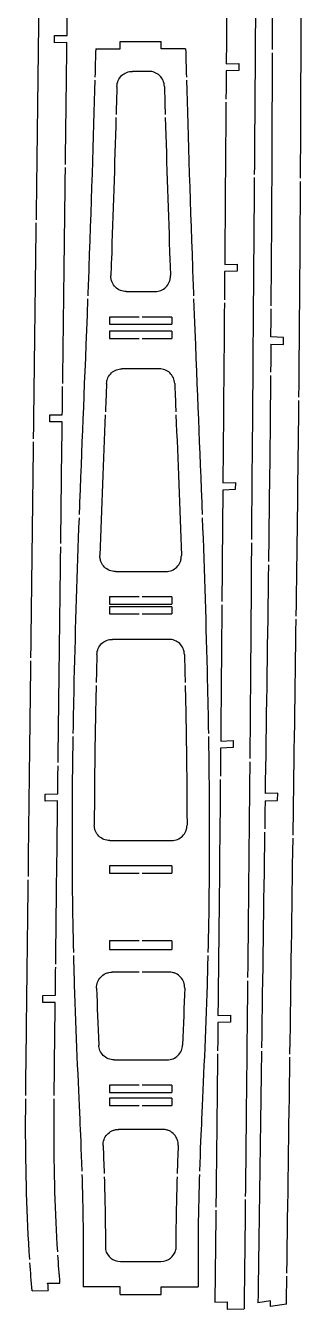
# Model space of a CAD drawing. Header units: millimetres. Extents: x -98 to -3, y 3 to 1217.
# Drawn here: x -93.1 to -4.8, y 3.4 to 413.8 of the extents above; entities that cross this region are included whole.
import ezdxf

# ---------------------------------------------------------------- set-up
doc = ezdxf.new("R2010")
doc.units = ezdxf.units.MM
doc.layers.get('0').update_dxf_attribs({"linetype": 'CONTINUOUS'})

msp = doc.modelspace()

# ---------------------------------------------------------------- linework, layer by layer
for p, q in [((-83.84, 408.37), (-83.81, 410.63)), ((-83.81, 410.63), (-79.83, 410.67)), ((-79.86, 408.41), (-83.84, 408.37)), ((-70.65, 406.39), (-62.84, 406.39)), ((-62.84, 406.39), (-62.84, 408.77)), ((-62.84, 408.77), (-49.7, 408.77)), ((-49.7, 406.39), (-49.7, 408.77)), ((-41.88, 406.39), (-49.7, 406.39)), ((-53.61, 399.2), (-58.93, 399.2)), ((-24.89, 399.5), (-28.9, 399.35)), ((-28.88, 401.62), (-24.88, 401.76)), ((-24.88, 401.76), (-24.89, 399.5)), ((-29.38, 337.43), (-25.38, 337.58)), ((-25.38, 337.58), (-25.4, 335.31)), ((-25.4, 335.31), (-29.4, 335.17)), ((-60.89, 328.79), (-51.65, 328.79)), ((-56.77, 320.67), (-66.21, 320.67)), ((-66.21, 320.67), (-66.21, 318.4)), ((-46.33, 320.67), (-55.77, 320.67)), ((-46.33, 320.67), (-46.33, 318.4)), ((-66.21, 318.4), (-46.33, 318.4)), ((-66.21, 316.12), (-66.21, 313.85)), ((-46.33, 316.12), (-66.21, 316.12)), ((-46.33, 316.12), (-46.33, 313.85)), ((-66.21, 313.85), (-56.77, 313.85)), ((-55.77, 313.85), (-46.33, 313.85)), ((-14.6, 312.02), (-10.6, 311.84)), ((-10.58, 314.1), (-14.58, 314.28)), ((-10.58, 313.98), (-10.58, 314.1)), ((-50.3, 304.12), (-62.24, 304.12)), ((-85.35, 287.14), (-85.32, 289.4)), ((-85.32, 289.4), (-81.34, 289.44)), ((-81.37, 287.18), (-85.35, 287.14)), ((-29.96, 267.61), (-25.95, 267.76)), ((-25.95, 267.76), (-25.97, 265.49)), ((-25.97, 265.49), (-29.97, 265.35)), ((-64.36, 239.29), (-48.18, 239.29)), ((-30.2, 238.74), (-30.2, 238.68)), ((-56.77, 231.17), (-66.21, 231.17)), ((-66.21, 231.17), (-66.21, 228.89)), ((-46.33, 231.17), (-55.77, 231.17)), ((-46.33, 231.17), (-46.33, 228.89)), ((-66.21, 228.89), (-46.33, 228.89)), ((-66.21, 228.02), (-66.21, 225.74)), ((-46.33, 228.02), (-66.21, 228.02)), ((-66.21, 225.74), (-56.77, 225.74)), ((-55.77, 225.74), (-46.33, 225.74)), ((-46.33, 228.02), (-46.33, 225.74)), ((-47.2, 217.62), (-65.33, 217.62)), ((-30.65, 185.12), (-26.65, 185.27)), ((-26.67, 183), (-30.67, 182.86)), ((-16.37, 172.15), (-16.42, 168.32)), ((-12.42, 168.43), (-16.42, 168.32)), ((-12.45, 166.12), (-12.42, 168.43)), ((-86.82, 165.91), (-86.79, 168.17)), ((-82.83, 165.95), (-86.82, 165.91)), ((-86.79, 168.17), (-82.81, 168.21)), ((-16.45, 166.01), (-12.45, 166.12)), ((-66.17, 153.3), (-46.37, 153.3)), ((-46.33, 145.18), (-66.21, 145.18)), ((-66.21, 145.18), (-66.21, 142.91)), ((-46.33, 145.18), (-46.33, 142.91)), ((-66.21, 142.91), (-56.77, 142.91)), ((-55.77, 142.91), (-46.33, 142.91)), ((-56.77, 121.22), (-66.21, 121.22)), ((-66.21, 121.22), (-66.21, 118.43)), ((-46.33, 121.22), (-55.77, 121.22)), ((-46.33, 121.22), (-46.33, 118.43)), ((-66.21, 118.43), (-46.33, 118.43)), ((-56.77, 111.22), (-65.43, 111.22)), ((-47.11, 111.22), (-55.77, 111.22)), ((-87.58, 101.51), (-87.55, 103.77)), ((-87.55, 103.77), (-83.57, 103.82)), ((-83.6, 101.56), (-87.58, 101.51)), ((-27.55, 95.26), (-31.55, 95.12)), ((-31.53, 97.38), (-27.52, 97.52)), ((-27.52, 97.52), (-27.55, 95.26)), ((-64.75, 83.19), (-47.79, 83.19)), ((-66.21, 75.07), (-66.21, 72.8)), ((-56.77, 75.07), (-66.21, 75.07)), ((-46.33, 75.07), (-55.77, 75.07)), ((-46.33, 75.07), (-46.33, 72.8)), ((-66.21, 72.8), (-46.33, 72.8)), ((-66.21, 70.95), (-66.21, 68.55)), ((-46.33, 70.95), (-66.21, 70.95)), ((-46.33, 70.95), (-46.33, 68.55)), ((-66.21, 68.55), (-56.77, 68.55)), ((-55.77, 68.55), (-46.33, 68.55)), ((-49.19, 60.95), (-63.35, 60.95)), ((-62.72, 18.73), (-49.81, 18.73)), ((-91.01, 9.35), (-85.87, 9.41)), ((-86.07, 11.78), (-82.08, 11.83)), ((-86.06, 11.66), (-86.07, 11.78)), ((-62.84, 10.61), (-74.67, 10.61)), ((-62.84, 8.22), (-62.84, 10.61)), ((-62.84, 8.22), (-49.7, 8.22)), ((-49.7, 10.61), (-37.87, 10.61)), ((-49.7, 8.22), (-49.7, 10.61)), ((-32.53, 5.72), (-28.53, 5.82)), ((-28.53, 5.82), (-28.56, 3.44)), ((-14.72, 6.14), (-18.73, 5.56)), ((-14.75, 4.29), (-14.72, 6.14)), ((-9.62, 5.04), (-14.75, 4.29)), ((-28.56, 3.44), (-23.16, 3.58))]:
    msp.add_line(p, q)
for centre, start, end in [((-62.72, 23.67), 192.8305, 270), ((-49.81, 23.67), 270, 347.1695)]:
    msp.add_arc(centre, 4.94, start, end)
for points, knots in [([(-19.4, 435.21), (-19.46, 427.55), (-19.51, 419.89), (-19.57, 412.26), (-19.68, 397.23), (-19.79, 381.86), (-19.91, 366.22)], [51.030603, 51.030603, 51.030603, 51.030603, 51.574409, 51.574409, 51.574409, 52.645098, 52.645098, 52.645098, 52.645098]), ([(-14.07, 406.14), (-14.04, 416.38), (-14.01, 426.71), (-13.98, 437.11), (-13.98, 437.13), (-13.98, 437.15), (-13.98, 437.17)], [-114.862576, -114.862576, -114.862576, -114.862576, -111.57709, -111.57709, -111.57709, -111.570497, -111.570497, -111.570497, -111.570497]), ([(-5.1, 365.01), (-5.05, 374.14), (-5.01, 383.27), (-4.98, 392.4), (-4.95, 400.85), (-4.9, 415.14), (-4.84, 434.01)], [35.988294, 35.988294, 35.988294, 35.988294, 38.726482, 38.726482, 38.726482, 41.263325, 41.263325, 41.263325, 41.263325]), ([(-28.71, 424.06), (-28.76, 416.67), (-28.82, 409.21), (-28.88, 401.68), (-28.88, 401.66), (-28.88, 401.64), (-28.88, 401.62)], [-74.667415, -74.667415, -74.667415, -74.667415, -72.357643, -72.357643, -72.357643, -72.351236, -72.351236, -72.351236, -72.351236]), ([(-79.83, 410.67), (-79.83, 410.69), (-79.83, 410.71), (-79.83, 410.73), (-79.79, 413.71), (-79.75, 416.69), (-79.72, 419.67)], [-653.676413, -653.676413, -653.676413, -653.676413, -653.644931, -653.644931, -653.644931, -648.842305, -648.842305, -648.842305, -648.842305]), ([(-80.35, 369.44), (-80.27, 375.68), (-80.19, 381.92), (-80.11, 388.16), (-80.03, 394.89), (-79.94, 401.62), (-79.86, 408.35), (-79.86, 408.37), (-79.86, 408.39), (-79.86, 408.41)], [-675.841214, -675.841214, -675.841214, -675.841214, -665.771716, -665.771716, -665.771716, -654.924493, -654.924493, -654.924493, -654.891493, -654.891493, -654.891493, -654.891493]), ([(-70.65, 406.39), (-70.66, 406.37), (-70.66, 406.35), (-70.66, 406.33), (-70.73, 403.69), (-70.81, 400.69), (-70.91, 397.39)], [0.2666519, 0.2666519, 0.2666519, 0.2666519, 0.2718476, 0.2718476, 0.2718476, 0.9770777, 0.9770777, 0.9770777, 0.9770777]), ([(-41.88, 406.39), (-41.88, 406.37), (-41.88, 406.35), (-41.88, 406.33), (-41.81, 403.69), (-41.73, 400.69), (-41.63, 397.39)], [0.2666519, 0.2666519, 0.2666519, 0.2666519, 0.2718476, 0.2718476, 0.2718476, 0.9770777, 0.9770777, 0.9770777, 0.9770777]), ([(-63.87, 394.4), (-63.85, 395.05), (-63.71, 395.68), (-63.45, 396.27), (-63.19, 396.86), (-62.81, 397.39), (-62.35, 397.83), (-61.88, 398.28), (-61.34, 398.63), (-60.74, 398.86), (-60.16, 399.09), (-59.55, 399.2), (-58.93, 399.2)], [0, 0, 0, 0, 0.1953222, 0.1953222, 0.1953222, 0.3906445, 0.3906445, 0.3906445, 0.5859667, 0.5859667, 0.5859667, 0.7734693, 0.7734693, 0.7734693, 0.7734693]), ([(-48.67, 394.4), (-48.69, 395.05), (-48.83, 395.68), (-49.09, 396.27), (-49.35, 396.86), (-49.73, 397.39), (-50.19, 397.83), (-50.66, 398.28), (-51.2, 398.63), (-51.8, 398.86), (-52.38, 399.09), (-52.99, 399.2), (-53.61, 399.2)], [0, 0, 0, 0, 0.1953222, 0.1953222, 0.1953222, 0.3906445, 0.3906445, 0.3906445, 0.5859667, 0.5859667, 0.5859667, 0.7734693, 0.7734693, 0.7734693, 0.7734693]), ([(-28.9, 399.35), (-28.9, 399.33), (-28.9, 399.31), (-28.9, 399.3), (-28.92, 396.33), (-28.94, 393.34), (-28.97, 390.35)], [-72.1200379, -72.1200379, -72.1200379, -72.1200379, -72.11418, -72.11418, -72.11418, -71.2052854, -71.2052854, -71.2052854, -71.2052854]), ([(-70.94, 396.39), (-71.42, 379.34), (-72.16, 354.9), (-73.01, 332.19), (-73.08, 330.56), (-73.14, 328.97), (-73.19, 327.43)], [1.047751, 1.047751, 1.047751, 1.047751, 4.63291, 4.63291, 4.63291, 4.890268, 4.890268, 4.890268, 4.890268]), ([(-41.6, 396.39), (-41.12, 379.34), (-40.37, 354.9), (-39.52, 332.19), (-39.46, 330.56), (-39.4, 328.97), (-39.35, 327.43)], [1.047751, 1.047751, 1.047751, 1.047751, 4.63291, 4.63291, 4.63291, 4.890268, 4.890268, 4.890268, 4.890268]), ([(-28.97, 389.35), (-29.1, 372.37), (-29.24, 355.05), (-29.38, 337.49), (-29.38, 337.47), (-29.38, 337.45), (-29.38, 337.43)], [-71.104047, -71.104047, -71.104047, -71.104047, -65.948016, -65.948016, -65.948016, -65.941879, -65.941879, -65.941879, -65.941879]), ([(-64.16, 384.41), (-64.59, 369.82), (-65.12, 353.09), (-65.64, 338.98), (-65.7, 337.25), (-65.76, 335.56), (-65.83, 333.91)], [-40.098826, -40.098826, -40.098826, -40.098826, -36.045994, -36.045994, -36.045994, -35.546296, -35.546296, -35.546296, -35.546296]), ([(-48.38, 384.41), (-47.95, 369.82), (-47.42, 353.09), (-46.9, 338.98), (-46.84, 337.25), (-46.78, 335.56), (-46.71, 333.91)], [-40.098826, -40.098826, -40.098826, -40.098826, -36.045994, -36.045994, -36.045994, -35.546296, -35.546296, -35.546296, -35.546296]), ([(-60.89, 328.79), (-61.53, 328.79), (-62.17, 328.91), (-62.76, 329.16), (-63.36, 329.4), (-63.9, 329.76), (-64.36, 330.21), (-64.82, 330.66), (-65.18, 331.2), (-65.43, 331.79), (-65.58, 332.12), (-65.68, 332.47), (-65.75, 332.83), (-65.81, 333.18), (-65.84, 333.55), (-65.83, 333.91)], [0, 0, 0, 0, 0.1953222, 0.1953222, 0.1953222, 0.3906445, 0.3906445, 0.3906445, 0.5859667, 0.5859667, 0.5859667, 0.6960276, 0.6960276, 0.6960276, 0.8060885, 0.8060885, 0.8060885, 0.8060885]), ([(-51.65, 328.79), (-51.01, 328.79), (-50.37, 328.91), (-49.77, 329.16), (-49.18, 329.4), (-48.64, 329.76), (-48.18, 330.21), (-47.72, 330.66), (-47.36, 331.2), (-47.1, 331.79), (-46.96, 332.12), (-46.86, 332.47), (-46.79, 332.83), (-46.73, 333.18), (-46.7, 333.55), (-46.71, 333.91)], [0, 0, 0, 0, 0.1953222, 0.1953222, 0.1953222, 0.3906445, 0.3906445, 0.3906445, 0.5859667, 0.5859667, 0.5859667, 0.6960276, 0.6960276, 0.6960276, 0.8060885, 0.8060885, 0.8060885, 0.8060885]), ([(-29.4, 335.17), (-29.4, 335.15), (-29.4, 335.13), (-29.4, 335.11), (-29.42, 332.14), (-29.45, 329.15), (-29.47, 326.17)], [-65.7204129, -65.7204129, -65.7204129, -65.7204129, -65.7148017, -65.7148017, -65.7148017, -64.842704, -64.842704, -64.842704, -64.842704]), ([(-73.23, 326.43), (-74.3, 298.32), (-74.96, 283.74), (-75.8, 261.37), (-75.85, 260.07), (-75.9, 258.78), (-75.95, 257.48)], [4.946066, 4.946066, 4.946066, 4.946066, 9.68216, 9.68216, 9.68216, 9.95636, 9.95636, 9.95636, 9.95636]), ([(-39.31, 326.43), (-38.24, 298.32), (-37.58, 283.74), (-36.74, 261.37), (-36.69, 260.07), (-36.64, 258.78), (-36.59, 257.48)], [4.946066, 4.946066, 4.946066, 4.946066, 9.68216, 9.68216, 9.68216, 9.95636, 9.95636, 9.95636, 9.95636]), ([(-29.48, 325.17), (-29.63, 306.23), (-29.79, 287.03), (-29.95, 267.68), (-29.95, 267.66), (-29.95, 267.63), (-29.96, 267.61)], [-64.745422, -64.745422, -64.745422, -64.745422, -59.218667, -59.218667, -59.218667, -59.212694, -59.212694, -59.212694, -59.212694]), ([(-14.58, 314.28), (-14.58, 314.3), (-14.58, 314.32), (-14.58, 314.34), (-14.55, 317.32), (-14.53, 320.3), (-14.5, 323.28)], [-124.7427507, -124.7427507, -124.7427507, -124.7427507, -124.7365292, -124.7365292, -124.7365292, -123.7743274, -123.7743274, -123.7743274, -123.7743274]), ([(-14.6, 312.02), (-14.6, 312), (-14.6, 311.98), (-14.6, 311.96), (-14.62, 308.98), (-14.65, 306), (-14.68, 303.02)], [-56.2607878, -56.2607878, -56.2607878, -56.2607878, -56.2540893, -56.2540893, -56.2540893, -55.2923626, -55.2923626, -55.2923626, -55.2923626]), ([(-67.17, 299.38), (-67.15, 300.03), (-66.99, 300.66), (-66.73, 301.24), (-66.46, 301.83), (-66.08, 302.35), (-65.61, 302.79), (-65.14, 303.23), (-64.59, 303.58), (-63.99, 303.8), (-63.43, 304.01), (-62.83, 304.12), (-62.24, 304.12)], [0, 0, 0, 0, 0.1953222, 0.1953222, 0.1953222, 0.3906445, 0.3906445, 0.3906445, 0.5859667, 0.5859667, 0.5859667, 0.7674855, 0.7674855, 0.7674855, 0.7674855]), ([(-45.37, 299.38), (-45.39, 300.03), (-45.54, 300.66), (-45.81, 301.24), (-46.08, 301.83), (-46.46, 302.35), (-46.93, 302.79), (-47.4, 303.23), (-47.95, 303.58), (-48.55, 303.8), (-49.11, 304.01), (-49.71, 304.12), (-50.3, 304.12)], [0, 0, 0, 0, 0.1953222, 0.1953222, 0.1953222, 0.3906445, 0.3906445, 0.3906445, 0.5859667, 0.5859667, 0.5859667, 0.7674855, 0.7674855, 0.7674855, 0.7674855]), ([(-81.34, 289.44), (-81.34, 289.46), (-81.34, 289.48), (-81.34, 289.5), (-81.3, 292.48), (-81.27, 295.46), (-81.23, 298.44)], [-718.869517, -718.869517, -718.869517, -718.869517, -718.837982, -718.837982, -718.837982, -714.028217, -714.028217, -714.028217, -714.028217]), ([(-67.17, 299.38), (-67.21, 298.47), (-67.24, 297.58), (-67.28, 296.73), (-67.36, 294.65), (-67.45, 292.53), (-67.54, 290.39)], [-31.939574, -31.939574, -31.939574, -31.939574, -31.617845, -31.617845, -31.617845, -30.835751, -30.835751, -30.835751, -30.835751]), ([(-45.37, 299.38), (-45.33, 298.47), (-45.29, 297.58), (-45.26, 296.73), (-45.18, 294.65), (-45.09, 292.53), (-45, 290.39)], [-31.939574, -31.939574, -31.939574, -31.939574, -31.617845, -31.617845, -31.617845, -30.835751, -30.835751, -30.835751, -30.835751]), ([(-6.49, 225.02), (-6.19, 245.96), (-5.92, 266.91), (-5.7, 287.86), (-5.68, 289.91), (-5.66, 291.96), (-5.64, 294.01)], [21.992168, 21.992168, 21.992168, 21.992168, 28.277635, 28.277635, 28.277635, 28.892805, 28.892805, 28.892805, 28.892805]), ([(-81.84, 248.21), (-81.69, 261.18), (-81.53, 274.15), (-81.37, 287.12), (-81.37, 287.14), (-81.37, 287.16), (-81.37, 287.18)], [-741.05031, -741.05031, -741.05031, -741.05031, -720.119245, -720.119245, -720.119245, -720.086212, -720.086212, -720.086212, -720.086212]), ([(-29.97, 265.35), (-29.97, 265.33), (-29.97, 265.31), (-29.97, 265.29), (-30.05, 256.47), (-30.13, 247.61), (-30.2, 238.74)], [-58.997184, -58.997184, -58.997184, -58.997184, -58.991725, -58.991725, -58.991725, -56.472995, -56.472995, -56.472995, -56.472995]), ([(-75.99, 256.48), (-76.63, 239.19), (-77.2, 221.82), (-77.6, 204.55), (-77.73, 198.94), (-77.85, 193.26), (-77.95, 187.51)], [10.026817, 10.026817, 10.026817, 10.026817, 13.683569, 13.683569, 13.683569, 14.871207, 14.871207, 14.871207, 14.871207]), ([(-36.55, 256.48), (-35.91, 239.19), (-35.34, 221.82), (-34.94, 204.55), (-34.8, 198.94), (-34.69, 193.26), (-34.59, 187.51)], [10.026817, 10.026817, 10.026817, 10.026817, 13.683569, 13.683569, 13.683569, 14.871207, 14.871207, 14.871207, 14.871207]), ([(-20.82, 248.5), (-20.84, 245.58), (-20.87, 242.04), (-20.9, 236.97), (-20.96, 226.49), (-21.01, 219.79), (-21.08, 210.83), (-21.16, 200.22), (-21.24, 189.92), (-21.34, 179.5)], [1.072861, 1.072861, 1.072861, 1.072861, 1.91761, 1.91761, 1.91761, 3.664403, 3.664403, 3.664403, 5.732983, 5.732983, 5.732983, 5.732983]), ([(-64.36, 239.29), (-65, 239.29), (-65.64, 239.42), (-66.23, 239.66), (-66.83, 239.91), (-67.37, 240.26), (-67.83, 240.72), (-68.29, 241.17), (-68.65, 241.7), (-68.9, 242.3), (-69.04, 242.63), (-69.15, 242.97), (-69.21, 243.33), (-69.28, 243.68), (-69.31, 244.04), (-69.29, 244.4)], [0, 0, 0, 0, 0.1953222, 0.1953222, 0.1953222, 0.3906445, 0.3906445, 0.3906445, 0.5859667, 0.5859667, 0.5859667, 0.695437, 0.695437, 0.695437, 0.8049073, 0.8049073, 0.8049073, 0.8049073]), ([(-48.18, 239.29), (-47.54, 239.29), (-46.9, 239.42), (-46.31, 239.66), (-45.71, 239.91), (-45.17, 240.26), (-44.71, 240.72), (-44.25, 241.17), (-43.89, 241.7), (-43.64, 242.3), (-43.49, 242.63), (-43.39, 242.97), (-43.32, 243.33), (-43.26, 243.68), (-43.23, 244.04), (-43.24, 244.4)], [0, 0, 0, 0, 0.1953222, 0.1953222, 0.1953222, 0.3906445, 0.3906445, 0.3906445, 0.5859667, 0.5859667, 0.5859667, 0.695437, 0.695437, 0.695437, 0.8049073, 0.8049073, 0.8049073, 0.8049073]), ([(-30.29, 228.68), (-30.29, 228.41), (-30.29, 228.15), (-30.29, 227.89), (-30.32, 224.05), (-30.36, 219.72), (-30.4, 215.14), (-30.42, 211.91), (-30.45, 208.8), (-30.47, 205.6), (-30.53, 198.61), (-30.59, 191.89), (-30.65, 185.18), (-30.65, 185.16), (-30.65, 185.14), (-30.65, 185.12)], [-15.164079, -15.164079, -15.164079, -15.164079, -15.084426, -15.084426, -15.084426, -13.895345, -13.895345, -13.895345, -13.05903, -13.05903, -13.05903, -11.232982, -11.232982, -11.232982, -11.227282, -11.227282, -11.227282, -11.227282]), ([(-7.49, 155.02), (-7.48, 155.73), (-7.47, 156.44), (-7.46, 157.15), (-7.14, 179.44), (-6.81, 201.73), (-6.5, 224.02)], [14.991446, 14.991446, 14.991446, 14.991446, 15.20415, 15.20415, 15.20415, 21.892157, 21.892157, 21.892157, 21.892157]), ([(-70.27, 212.82), (-70.26, 213.46), (-70.11, 214.09), (-69.85, 214.68), (-69.59, 215.27), (-69.22, 215.8), (-68.76, 216.25), (-68.29, 216.69), (-67.75, 217.04), (-67.15, 217.28), (-66.57, 217.51), (-65.96, 217.62), (-65.33, 217.62)], [0, 0, 0, 0, 0.1953222, 0.1953222, 0.1953222, 0.3906445, 0.3906445, 0.3906445, 0.5859667, 0.5859667, 0.5859667, 0.7745821, 0.7745821, 0.7745821, 0.7745821]), ([(-42.27, 212.82), (-42.28, 213.46), (-42.43, 214.09), (-42.69, 214.68), (-42.95, 215.27), (-43.32, 215.8), (-43.78, 216.25), (-44.24, 216.69), (-44.79, 217.04), (-45.39, 217.28), (-45.97, 217.51), (-46.58, 217.62), (-47.2, 217.62)], [0, 0, 0, 0, 0.1953222, 0.1953222, 0.1953222, 0.3906445, 0.3906445, 0.3906445, 0.5859667, 0.5859667, 0.5859667, 0.7745821, 0.7745821, 0.7745821, 0.7745821]), ([(-70.52, 202.82), (-70.7, 195.17), (-70.84, 187.53), (-70.94, 179.94), (-71.04, 172.62), (-71.09, 165.41), (-71.11, 158.25)], [-20.712566, -20.712566, -20.712566, -20.712566, -18.069759, -18.069759, -18.069759, -15.52482, -15.52482, -15.52482, -15.52482]), ([(-42.02, 202.82), (-41.84, 195.17), (-41.7, 187.53), (-41.6, 179.94), (-41.5, 172.62), (-41.45, 165.41), (-41.43, 158.25)], [-20.712566, -20.712566, -20.712566, -20.712566, -18.069759, -18.069759, -18.069759, -15.52482, -15.52482, -15.52482, -15.52482]), ([(-77.96, 186.51), (-78.12, 176.72), (-78.22, 166.74), (-78.23, 156.66), (-78.24, 143.15), (-78.1, 130.39), (-77.8, 117.52)], [14.940071, 14.940071, 14.940071, 14.940071, 16.962934, 16.962934, 16.962934, 19.672458, 19.672458, 19.672458, 19.672458]), ([(-34.58, 186.51), (-34.42, 176.72), (-34.32, 166.74), (-34.31, 156.66), (-34.3, 143.15), (-34.43, 130.39), (-34.74, 117.52)], [14.940071, 14.940071, 14.940071, 14.940071, 16.962934, 16.962934, 16.962934, 19.672458, 19.672458, 19.672458, 19.672458]), ([(-30.67, 182.86), (-30.67, 182.84), (-30.67, 182.82), (-30.67, 182.8), (-30.7, 179.83), (-30.73, 176.85), (-30.76, 173.86)], [-11.0216195, -11.0216195, -11.0216195, -11.0216195, -11.0164112, -11.0164112, -11.0164112, -10.2063696, -10.2063696, -10.2063696, -10.2063696]), ([(-82.81, 168.21), (-82.81, 168.23), (-82.81, 168.25), (-82.81, 168.27), (-82.77, 171.25), (-82.74, 174.23), (-82.7, 177.21)], [-784.045238, -784.045238, -784.045238, -784.045238, -784.013747, -784.013747, -784.013747, -779.211821, -779.211821, -779.211821, -779.211821]), ([(-21.35, 178.5), (-21.36, 176.87), (-21.38, 175.24), (-21.39, 173.61), (-21.53, 159.1), (-21.66, 146.45), (-21.82, 130.06), (-21.89, 123.29), (-21.97, 116.31), (-22.04, 109.5)], [5.79912, 5.79912, 5.79912, 5.79912, 6.121744, 6.121744, 6.121744, 8.983881, 8.983881, 8.983881, 10.166646, 10.166646, 10.166646, 10.166646]), ([(-30.77, 172.86), (-30.77, 172.22), (-30.78, 171.58), (-30.78, 170.94), (-30.98, 149.96), (-31.26, 122.94), (-31.53, 97.44), (-31.53, 97.42), (-31.53, 97.4), (-31.53, 97.38)], [-10.116314, -10.116314, -10.116314, -10.116314, -9.944063, -9.944063, -9.944063, -4.300727, -4.300727, -4.300727, -4.296089, -4.296089, -4.296089, -4.296089]), ([(-83.45, 113.82), (-83.25, 131.19), (-83.04, 148.54), (-82.84, 165.89), (-82.84, 165.91), (-82.84, 165.93), (-82.83, 165.95)], [-813.232471, -813.232471, -813.232471, -813.232471, -785.29274, -785.29274, -785.29274, -785.259778, -785.259778, -785.259778, -785.259778]), ([(-16.45, 166.01), (-16.45, 165.99), (-16.46, 165.97), (-16.46, 165.95), (-16.5, 162.97), (-16.54, 159.99), (-16.58, 157.01)], [-40.5532634, -40.5532634, -40.5532634, -40.5532634, -40.5470724, -40.5470724, -40.5470724, -39.5856417, -39.5856417, -39.5856417, -39.5856417]), ([(-66.17, 153.3), (-66.81, 153.3), (-67.45, 153.43), (-68.04, 153.67), (-68.64, 153.92), (-69.18, 154.27), (-69.64, 154.73), (-70.1, 155.18), (-70.46, 155.71), (-70.71, 156.31), (-70.84, 156.61), (-70.94, 156.93), (-71.01, 157.26), (-71.07, 157.59), (-71.11, 157.92), (-71.11, 158.25)], [0, 0, 0, 0, 0.1953222, 0.1953222, 0.1953222, 0.3906445, 0.3906445, 0.3906445, 0.5859667, 0.5859667, 0.5859667, 0.6871714, 0.6871714, 0.6871714, 0.7883762, 0.7883762, 0.7883762, 0.7883762]), ([(-46.37, 153.3), (-45.73, 153.3), (-45.09, 153.43), (-44.5, 153.67), (-43.9, 153.92), (-43.36, 154.27), (-42.9, 154.73), (-42.44, 155.18), (-42.08, 155.71), (-41.83, 156.31), (-41.7, 156.61), (-41.6, 156.93), (-41.53, 157.26), (-41.46, 157.59), (-41.43, 157.92), (-41.43, 158.25)], [0, 0, 0, 0, 0.1953222, 0.1953222, 0.1953222, 0.3906445, 0.3906445, 0.3906445, 0.5859667, 0.5859667, 0.5859667, 0.6871714, 0.6871714, 0.6871714, 0.7883762, 0.7883762, 0.7883762, 0.7883762]), ([(-93.03, 71.77), (-92.95, 81.8), (-92.8, 92.33), (-92.78, 93.91), (-92.6, 109.55), (-92.41, 125.16), (-92.23, 140.77)], [0.898161, 0.898161, 0.898161, 0.898161, 3.446015, 3.446015, 3.446015, 28.584865, 28.584865, 28.584865, 28.584865]), ([(-77.77, 116.52), (-77.7, 113.4), (-77.61, 110.28), (-77.51, 107.14), (-77.06, 92.25), (-76.26, 75.25), (-75.77, 64.17), (-75.6, 60.36), (-75.33, 54.52), (-75.1, 47.57)], [19.742609, 19.742609, 19.742609, 19.742609, 20.398293, 20.398293, 20.398293, 23.503393, 23.503393, 23.503393, 24.570691, 24.570691, 24.570691, 24.570691]), ([(-34.77, 116.52), (-34.84, 113.4), (-34.93, 110.28), (-35.02, 107.14), (-35.48, 92.25), (-36.28, 75.25), (-36.77, 64.17), (-36.94, 60.36), (-37.21, 54.52), (-37.44, 47.57)], [19.742609, 19.742609, 19.742609, 19.742609, 20.398293, 20.398293, 20.398293, 23.503393, 23.503393, 23.503393, 24.570691, 24.570691, 24.570691, 24.570691]), ([(-83.57, 103.82), (-83.57, 103.84), (-83.57, 103.86), (-83.57, 103.88), (-83.53, 106.86), (-83.5, 109.84), (-83.46, 112.82)], [-818.592075, -818.592075, -818.592075, -818.592075, -818.560644, -818.560644, -818.560644, -813.768522, -813.768522, -813.768522, -813.768522]), ([(-70.36, 106.13), (-70.38, 106.77), (-70.28, 107.41), (-70.05, 108.01), (-69.83, 108.62), (-69.49, 109.17), (-69.05, 109.64), (-68.61, 110.11), (-68.09, 110.49), (-67.5, 110.77), (-67.18, 110.92), (-66.84, 111.03), (-66.49, 111.11), (-66.14, 111.19), (-65.78, 111.22), (-65.43, 111.22)], [0, 0, 0, 0, 0.1953222, 0.1953222, 0.1953222, 0.3906445, 0.3906445, 0.3906445, 0.5859667, 0.5859667, 0.5859667, 0.6946698, 0.6946698, 0.6946698, 0.8033728, 0.8033728, 0.8033728, 0.8033728]), ([(-42.18, 106.13), (-42.16, 106.77), (-42.26, 107.41), (-42.49, 108.01), (-42.71, 108.62), (-43.05, 109.17), (-43.49, 109.64), (-43.93, 110.11), (-44.45, 110.49), (-45.03, 110.77), (-45.36, 110.92), (-45.7, 111.03), (-46.05, 111.11), (-46.4, 111.19), (-46.76, 111.22), (-47.11, 111.22)], [0, 0, 0, 0, 0.1953222, 0.1953222, 0.1953222, 0.3906445, 0.3906445, 0.3906445, 0.5859667, 0.5859667, 0.5859667, 0.6946698, 0.6946698, 0.6946698, 0.8033728, 0.8033728, 0.8033728, 0.8033728]), ([(-22.05, 108.5), (-22.07, 105.74), (-22.1, 103), (-22.13, 100.32), (-22.26, 88.39), (-22.46, 68.6), (-22.6, 55.63), (-22.65, 50.36), (-22.71, 44.95), (-22.77, 39.51)], [10.22461, 10.22461, 10.22461, 10.22461, 10.706746, 10.706746, 10.706746, 12.852062, 12.852062, 12.852062, 13.723748, 13.723748, 13.723748, 13.723748]), ([(-83.69, 93.95), (-83.66, 96.47), (-83.63, 98.98), (-83.6, 101.49), (-83.6, 101.52), (-83.6, 101.54), (-83.6, 101.56)], [-823.879003, -823.879003, -823.879003, -823.879003, -819.836931, -819.836931, -819.836931, -819.804046, -819.804046, -819.804046, -819.804046]), ([(-31.55, 95.12), (-31.55, 95.1), (-31.55, 95.08), (-31.55, 95.06), (-31.58, 92.05), (-31.61, 89.06), (-31.65, 86.12)], [-4.1287048, -4.1287048, -4.1287048, -4.1287048, -4.1244637, -4.1244637, -4.1244637, -3.4557405, -3.4557405, -3.4557405, -3.4557405]), ([(-83.93, 71.77), (-83.9, 75.09), (-83.87, 78.47), (-83.84, 81.56), (-83.8, 84.72), (-83.77, 87.58), (-83.74, 89.77), (-83.73, 90.85), (-83.71, 91.77), (-83.71, 92.48), (-83.7, 93.18), (-83.69, 93.67), (-83.69, 93.95)], [-826.434329, -826.434329, -826.434329, -826.434329, -825.587933, -825.587933, -825.587933, -824.723031, -824.723031, -824.723031, -824.295862, -824.295862, -824.295862, -823.879003, -823.879003, -823.879003, -823.879003]), ([(-64.75, 83.19), (-65.39, 83.19), (-66.03, 83.32), (-66.63, 83.56), (-67.22, 83.8), (-67.76, 84.16), (-68.22, 84.61), (-68.68, 85.07), (-69.04, 85.6), (-69.3, 86.2), (-69.53, 86.74), (-69.66, 87.33), (-69.69, 87.93)], [0, 0, 0, 0, 0.1953222, 0.1953222, 0.1953222, 0.3906445, 0.3906445, 0.3906445, 0.5859667, 0.5859667, 0.5859667, 0.767005, 0.767005, 0.767005, 0.767005]), ([(-47.79, 83.19), (-47.14, 83.19), (-46.51, 83.32), (-45.91, 83.56), (-45.32, 83.8), (-44.77, 84.16), (-44.32, 84.61), (-43.86, 85.07), (-43.49, 85.6), (-43.24, 86.2), (-43.01, 86.74), (-42.88, 87.33), (-42.85, 87.93)], [0, 0, 0, 0, 0.1953222, 0.1953222, 0.1953222, 0.3906445, 0.3906445, 0.3906445, 0.5859667, 0.5859667, 0.5859667, 0.767005, 0.767005, 0.767005, 0.767005]), ([(-17.59, 86.02), (-17.97, 59.22), (-18.35, 32.42), (-18.73, 5.63), (-18.73, 5.61), (-18.73, 5.58), (-18.73, 5.56)], [-31.95475, -31.95475, -31.95475, -31.95475, -23.313579, -23.313579, -23.313579, -23.306013, -23.306013, -23.306013, -23.306013]), ([(-68.28, 55.81), (-68.31, 56.45), (-68.21, 57.09), (-67.99, 57.7), (-67.77, 58.3), (-67.43, 58.86), (-67, 59.33), (-66.56, 59.81), (-66.04, 60.2), (-65.46, 60.47), (-65.13, 60.63), (-64.79, 60.75), (-64.43, 60.83), (-64.07, 60.91), (-63.71, 60.95), (-63.35, 60.95)], [0, 0, 0, 0, 0.1953222, 0.1953222, 0.1953222, 0.3906445, 0.3906445, 0.3906445, 0.5859667, 0.5859667, 0.5859667, 0.6966561, 0.6966561, 0.6966561, 0.8073455, 0.8073455, 0.8073455, 0.8073455]), ([(-44.26, 55.81), (-44.23, 56.45), (-44.33, 57.09), (-44.55, 57.7), (-44.77, 58.3), (-45.11, 58.86), (-45.54, 59.33), (-45.97, 59.81), (-46.5, 60.2), (-47.08, 60.47), (-47.41, 60.63), (-47.75, 60.75), (-48.11, 60.83), (-48.46, 60.91), (-48.83, 60.95), (-49.19, 60.95)], [0, 0, 0, 0, 0.1953222, 0.1953222, 0.1953222, 0.3906445, 0.3906445, 0.3906445, 0.5859667, 0.5859667, 0.5859667, 0.6966561, 0.6966561, 0.6966561, 0.8073455, 0.8073455, 0.8073455, 0.8073455]), ([(-32.2, 35.12), (-32.31, 25.26), (-32.42, 15.47), (-32.53, 5.78), (-32.53, 5.76), (-32.53, 5.74), (-32.53, 5.72)], [-3.579087, -3.579087, -3.579087, -3.579087, -0.68351, -0.68351, -0.68351, -0.67731, -0.67731, -0.67731, -0.67731]), ([(-82.08, 11.83), (-82.09, 11.85), (-82.09, 11.87), (-82.09, 11.89), (-82.33, 14.8), (-82.55, 17.77), (-82.75, 20.8)], [0.38106101, 0.38106101, 0.38106101, 0.38106101, 0.38120434, 0.38120434, 0.38120434, 0.40063344, 0.40063344, 0.40063344, 0.40063344]), ([(-74.66, 22.58), (-74.66, 18.6), (-74.67, 14.63), (-74.67, 10.67), (-74.67, 10.65), (-74.67, 10.63), (-74.67, 10.61)], [37.934175, 37.934175, 37.934175, 37.934175, 39.146872, 39.146872, 39.146872, 39.153006, 39.153006, 39.153006, 39.153006]), ([(-37.88, 22.58), (-37.87, 18.6), (-37.87, 14.63), (-37.87, 10.67), (-37.87, 10.65), (-37.87, 10.63), (-37.87, 10.61)], [37.934175, 37.934175, 37.934175, 37.934175, 39.146872, 39.146872, 39.146872, 39.153006, 39.153006, 39.153006, 39.153006]), ([(-91.01, 9.35), (-91.01, 9.37), (-91.01, 9.39), (-91.01, 9.4), (-91.27, 12.36), (-91.5, 15.33), (-91.7, 18.32)], [0.323364, 0.323364, 0.323364, 0.323364, 0.328898, 0.328898, 0.328898, 1.2143649, 1.2143649, 1.2143649, 1.2143649]), ([(-9.62, 5.04), (-9.62, 5.05), (-9.62, 5.07), (-9.62, 5.09), (-9.58, 8.07), (-9.53, 11.05), (-9.49, 14.04)], [-0.0051157, -0.0051157, -0.0051157, -0.0051157, 0, 0, 0, 0.894845, 0.894845, 0.894845, 0.894845]), ([(-86.06, 11.66), (-86, 10.93), (-85.94, 10.2), (-85.87, 9.47), (-85.87, 9.45), (-85.87, 9.43), (-85.87, 9.41)], [2.761067911, 2.761067911, 2.761067911, 2.761067911, 2.765943926, 2.765943926, 2.765943926, 2.766088427, 2.766088427, 2.766088427, 2.766088427]), ([(-23.09, 9.98), (-23.11, 7.86), (-23.13, 5.74), (-23.16, 3.63), (-23.16, 3.61), (-23.16, 3.59), (-23.16, 3.58)], [60.4214069, 60.4214069, 60.4214069, 60.4214069, 60.5648183, 60.5648183, 60.5648183, 60.5661288, 60.5661288, 60.5661288, 60.5661288])]:
    msp.add_open_spline(points, degree=3, knots=knots)
for points in [[(-89.64, 351.75), (-89.36, 374.74), (-89.07, 397.73), (-88.77, 420.75)], [(-14.1, 396.14), (-14.09, 399.13), (-14.09, 402.13), (-14.08, 405.14)], [(-63.87, 394.4), (-63.95, 391.54), (-64.04, 388.53), (-64.13, 385.41)], [(-48.67, 394.4), (-48.59, 391.54), (-48.5, 388.53), (-48.41, 385.41)], [(-14.49, 324.28), (-14.31, 348.23), (-14.18, 372.19), (-14.1, 396.14)], [(-81.22, 299.44), (-80.93, 322.44), (-80.65, 345.43), (-80.36, 368.44)], [(-19.92, 365.22), (-20.17, 330.69), (-20.45, 294.87), (-20.75, 258.5)], [(-5.63, 295.01), (-5.4, 318), (-5.23, 341.01), (-5.1, 364.01)], [(-90.51, 281.76), (-90.23, 304.75), (-89.95, 327.75), (-89.66, 350.75)], [(-10.6, 311.84), (-10.59, 312.55), (-10.59, 313.27), (-10.58, 313.98)], [(-14.69, 302.02), (-14.84, 285.17), (-15.03, 268.33), (-15.25, 251.48)], [(-67.58, 289.39), (-68.15, 275.1), (-68.76, 259.58), (-69.29, 244.4)], [(-44.96, 289.39), (-44.39, 275.1), (-43.77, 259.58), (-43.24, 244.4)], [(-91.37, 211.76), (-91.09, 234.77), (-90.81, 257.77), (-90.53, 280.76)], [(-20.75, 258.5), (-20.78, 255.25), (-20.8, 252.72), (-20.82, 249.5)], [(-15.25, 251.48), (-15.28, 248.48), (-15.32, 245.48), (-15.36, 242.48)], [(-82.69, 178.21), (-82.41, 201.22), (-82.14, 224.22), (-81.86, 247.21)], [(-30.2, 238.68), (-30.23, 235.83), (-30.26, 232.5), (-30.28, 229.68)], [(-15.38, 241.48), (-15.69, 218.38), (-16.04, 195.27), (-16.37, 172.15)], [(-92.21, 141.77), (-91.94, 164.79), (-91.66, 187.78), (-91.38, 210.76)], [(-70.27, 212.82), (-70.35, 209.82), (-70.43, 206.82), (-70.5, 203.82)], [(-42.27, 212.82), (-42.19, 209.82), (-42.11, 206.82), (-42.04, 203.82)], [(-26.65, 185.27), (-26.66, 184.51), (-26.66, 183.76), (-26.67, 183)], [(-16.6, 156.01), (-16.93, 133.02), (-17.25, 110.02), (-17.58, 87.02)], [(-8.49, 85.03), (-8.16, 108.03), (-7.83, 131.03), (-7.51, 154.02)], [(-70.36, 106.13), (-70.18, 100.33), (-69.96, 94.39), (-69.69, 87.93)], [(-42.18, 106.13), (-42.36, 100.33), (-42.58, 94.39), (-42.85, 87.93)], [(-31.66, 85.12), (-31.81, 70.26), (-31.96, 56.39), (-32.09, 45.12)], [(-9.48, 15.04), (-9.15, 38.03), (-8.83, 61.03), (-8.5, 84.03)], [(-93.07, 61.77), (-93.07, 64.48), (-93.06, 67.59), (-93.03, 70.77)], [(-83.98, 61.77), (-83.98, 64.47), (-83.96, 67.57), (-83.94, 70.77)], [(-91.77, 19.32), (-92.7, 33.43), (-93.07, 47.82), (-93.07, 61.77)], [(-82.81, 21.8), (-83.58, 34.09), (-83.97, 47.44), (-83.98, 61.77)], [(-68.28, 55.81), (-68.16, 52.83), (-68.05, 49.84), (-67.96, 46.82)], [(-44.26, 55.81), (-44.37, 52.83), (-44.48, 49.84), (-44.58, 46.82)], [(-75.07, 46.57), (-74.84, 39.36), (-74.65, 31.03), (-74.66, 22.58)], [(-67.93, 45.82), (-67.69, 38.23), (-67.53, 30.49), (-67.54, 22.58)], [(-44.61, 45.82), (-44.85, 38.23), (-45, 30.49), (-45, 22.58)], [(-37.47, 46.57), (-37.7, 39.36), (-37.88, 31.03), (-37.88, 22.58)], [(-32.09, 45.12), (-32.12, 42.12), (-32.15, 39.12), (-32.19, 36.12)], [(-22.78, 38.51), (-22.88, 28.93), (-22.99, 19.25), (-23.09, 9.98)]]:
    msp.add_open_spline(points, degree=3)

doc.saveas('drawing.dxf')
